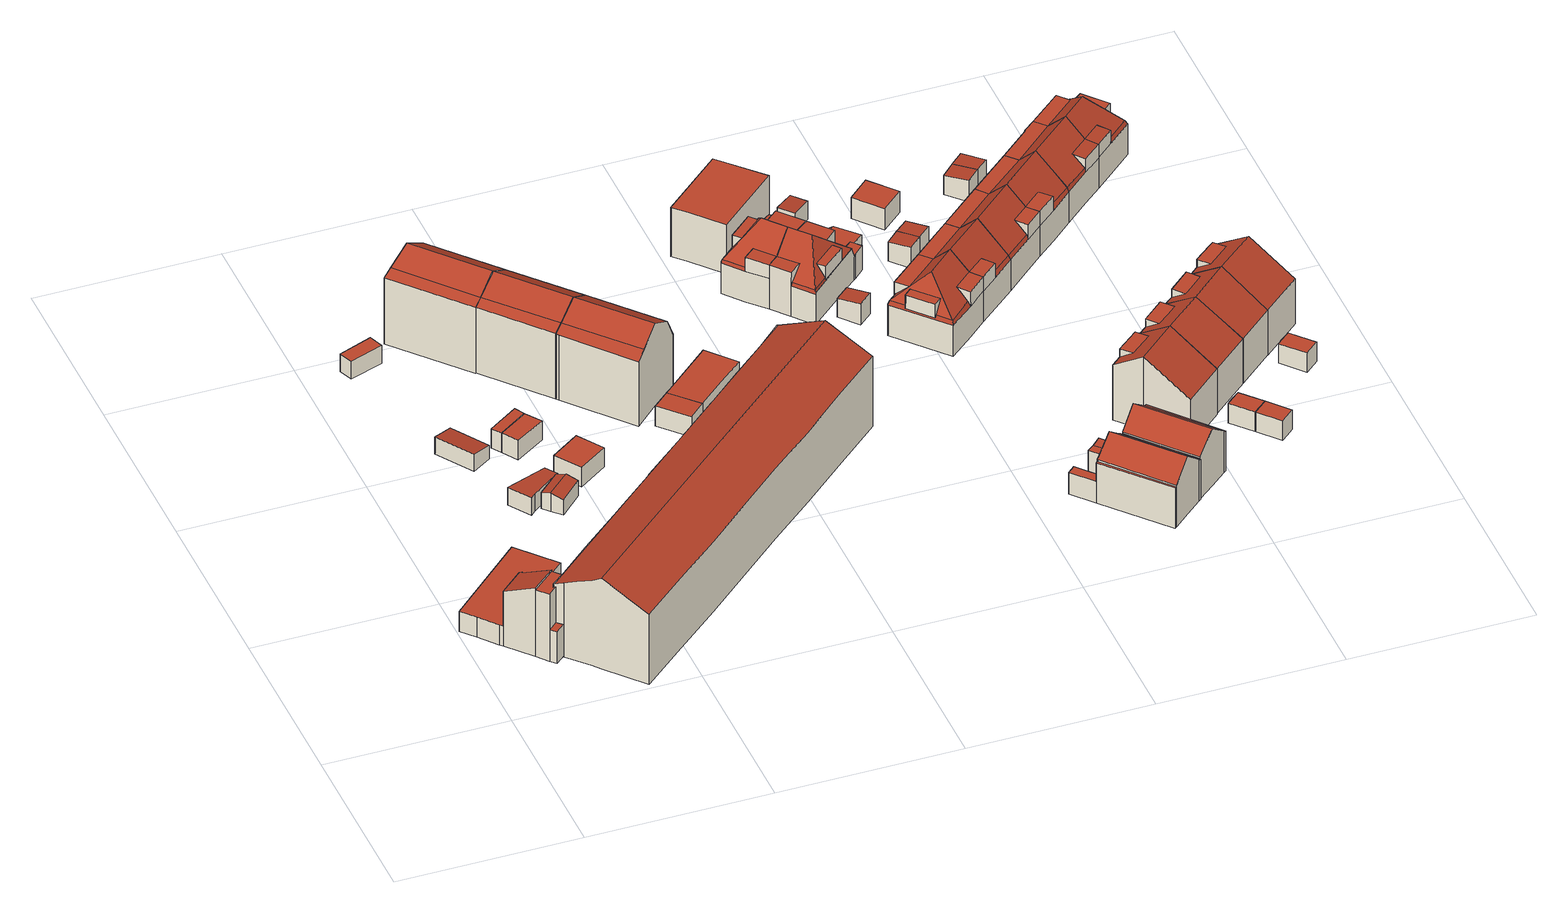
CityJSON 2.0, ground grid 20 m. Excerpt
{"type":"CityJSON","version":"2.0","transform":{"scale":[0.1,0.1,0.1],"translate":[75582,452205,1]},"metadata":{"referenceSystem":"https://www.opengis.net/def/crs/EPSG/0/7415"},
"CityObjects":{
"building1":{"type":"Building","attributes":{"Volume":291.5,"Dakoppervlakte":79.43,"Muuroppervlakte":209.22,"Vloeroppervlakte":78.12,"hoogte_Z_max_in_m_NAP":9.92,"GEB_DOEL":"onbekend","dateOfConstruction":"1982-01-01","measuredHeight":8.55},"geometry":[{"type":"Solid","lod":"2","boundaries":[[[[0,1,2,3,4,5,6,7,8,9,10,11,12,13,14,15,16]],[[17,18,19,20,21,22,23,24,25]],[[26,27,28,29,30,31]],[[32,33,34,35,36,37]],[[38,39,40,41]],[[23,22,21,11,10,9]],[[8,24,23,9]],[[8,7,25,24]],[[7,6,17,25]],[[17,6,5,18]],[[18,5,4,19]],[[28,27,37,13,12]],[[12,11,21,29,28]],[[33,32,3,2,41]],[[16,15,35,34,40]],[[15,14,36,35]],[[14,13,37,36]],[[41,2,1,38]],[[1,0,39,38]],[[0,16,40,39]],[[33,41,40,34]],[[26,32,37,27]],[[29,21,20,30]],[[30,20,19,31]],[[31,19,4,3,32,26]]]],"semantics":{"surfaces":[{"type":"GroundSurface"},{"type":"RoofSurface"},{"type":"WallSurface"}],"values":[[0,1,1,1,1,2,2,2,2,2,2,2,2,2,2,2,2,2,2,2,2,2,2,2,2]]}}]},
"building2":{"type":"Building","attributes":{"Volume":21.77,"Dakoppervlakte":11.72,"Muuroppervlakte":26.98,"Vloeroppervlakte":11.59,"hoogte_Z_max_in_m_NAP":3.26,"GEB_DOEL":"onbekend","dateOfConstruction":"1928-01-01","measuredHeight":2.06},"geometry":[{"type":"Solid","lod":"2","boundaries":[[[[42,43,44,45]],[[46,47,48,49]],[[42,45,49,48]],[[45,44,46,49]],[[43,47,46,44]],[[48,47,43,42]]]],"semantics":{"surfaces":[{"type":"GroundSurface"},{"type":"RoofSurface"},{"type":"WallSurface"}],"values":[[0,1,2,2,2,2]]}}]},
"building3":{"type":"Building","attributes":{"Volume":14.81,"Dakoppervlakte":6.6,"Muuroppervlakte":25.16,"Vloeroppervlakte":6.6,"hoogte_Z_max_in_m_NAP":3.44,"GEB_DOEL":"onbekend","dateOfConstruction":"1925-01-01","measuredHeight":2.24},"geometry":[{"type":"Solid","lod":"2","boundaries":[[[[50,51,52,53]],[[54,55,56,57]],[[50,53,56,55]],[[57,56,53,52]],[[57,52,51,54]],[[51,50,55,54]]]],"semantics":{"surfaces":[{"type":"GroundSurface"},{"type":"RoofSurface"},{"type":"WallSurface"}],"values":[[0,1,2,2,2,2]]}}]},
"building4":{"type":"Building","attributes":{"Volume":22.2,"Dakoppervlakte":10.56,"Muuroppervlakte":29.94,"Vloeroppervlakte":10.56,"hoogte_Z_max_in_m_NAP":3.27,"GEB_DOEL":"onbekend","dateOfConstruction":"1928-01-01","measuredHeight":2.16},"geometry":[{"type":"Solid","lod":"2","boundaries":[[[[58,59,60,61,62,63]],[[64,65,66,67,68,69]],[[65,64,60,59]],[[58,63,67,66]],[[68,67,63,62]],[[61,69,68,62]],[[58,66,65,59]],[[61,60,64,69]]]],"semantics":{"surfaces":[{"type":"GroundSurface"},{"type":"RoofSurface"},{"type":"WallSurface"}],"values":[[0,1,2,2,2,2,2,2]]}}]},
"building5":{"type":"Building","attributes":{"Volume":17.72,"Dakoppervlakte":8.61,"Muuroppervlakte":23.78,"Vloeroppervlakte":8.26,"hoogte_Z_max_in_m_NAP":3.58,"GEB_DOEL":"onbekend","dateOfConstruction":"1928-01-01","measuredHeight":2.32},"geometry":[{"type":"Solid","lod":"2","boundaries":[[[[70,71,72,73,74,75]],[[76,77,78,79]],[[80,81,78,77]],[[71,70,76,79]],[[73,81,80,74]],[[78,81,73,72]],[[75,74,80,77,76,70]],[[72,71,79,78]]]],"semantics":{"surfaces":[{"type":"GroundSurface"},{"type":"RoofSurface"},{"type":"WallSurface"}],"values":[[0,1,1,2,2,2,2,2]]}}]},
"building6":{"type":"Building","attributes":{"Volume":11.6,"Dakoppervlakte":4.8,"Muuroppervlakte":24.8,"Vloeroppervlakte":4.8,"hoogte_Z_max_in_m_NAP":3.6,"GEB_DOEL":"onbekend","dateOfConstruction":"1925-01-01","measuredHeight":2.42},"geometry":[{"type":"Solid","lod":"2","boundaries":[[[[82,83,84,85]],[[86,87,88,89]],[[83,87,86,84]],[[83,82,88,87]],[[85,89,88,82]],[[85,84,86,89]]]],"semantics":{"surfaces":[{"type":"GroundSurface"},{"type":"RoofSurface"},{"type":"WallSurface"}],"values":[[0,1,2,2,2,2]]}}]},
"building7":{"type":"Building","attributes":{"Volume":19.53,"Dakoppervlakte":8.07,"Muuroppervlakte":28.9,"Vloeroppervlakte":8.07,"hoogte_Z_max_in_m_NAP":3.6,"GEB_DOEL":"onbekend","dateOfConstruction":"1925-01-01","measuredHeight":2.42},"geometry":[{"type":"Solid","lod":"2","boundaries":[[[[90,91,84,83]],[[92,87,86,93]],[[84,91,93,86]],[[91,90,92,93]],[[83,87,92,90]],[[84,86,87,83]]]],"semantics":{"surfaces":[{"type":"GroundSurface"},{"type":"RoofSurface"},{"type":"WallSurface"}],"values":[[0,1,2,2,2,2]]}}]},
"building8":{"type":"Building","attributes":{"Volume":30.63,"Dakoppervlakte":12.97,"Muuroppervlakte":34.1,"Vloeroppervlakte":12.97,"hoogte_Z_max_in_m_NAP":3.6,"GEB_DOEL":"onbekend","dateOfConstruction":"1925-01-01","measuredHeight":2.36},"geometry":[{"type":"Solid","lod":"2","boundaries":[[[[94,95,96,97]],[[98,99,100,101]],[[95,99,98,96]],[[95,94,100,99]],[[97,101,100,94]],[[96,98,101,97]]]],"semantics":{"surfaces":[{"type":"GroundSurface"},{"type":"RoofSurface"},{"type":"WallSurface"}],"values":[[0,1,2,2,2,2]]}}]},
"building9":{"type":"Building","attributes":{"Volume":634.31,"Dakoppervlakte":94.02,"Muuroppervlakte":273.51,"Vloeroppervlakte":69.66,"hoogte_Z_max_in_m_NAP":11.54,"GEB_DOEL":"woonfunctie","dateOfConstruction":"1925-01-01","measuredHeight":10.35},"geometry":[{"type":"Solid","lod":"2","boundaries":[[[[102,103,104,105,106,107,108,109,110,111,112,113]],[[114,115,116,117]],[[118,119,120,116,115,121]],[[122,114,117,123]],[[122,123,124,125]],[[117,116,108,107,106,105,124,123]],[[105,104,125,124]],[[112,121,115,114,122,125,104,103,102,113]],[[110,109,120,119,118,121,112,111]],[[108,116,120,109]]]],"semantics":{"surfaces":[{"type":"GroundSurface"},{"type":"RoofSurface"},{"type":"WallSurface"}],"values":[[0,1,1,1,1,2,2,2,2,2]]}}]},
"building10":{"type":"Building","attributes":{"Volume":4949.36,"Dakoppervlakte":547.06,"Muuroppervlakte":1027.87,"Vloeroppervlakte":495.45,"hoogte_Z_max_in_m_NAP":12.46,"GEB_DOEL":"woonfunctie","dateOfConstruction":"1982-01-01","measuredHeight":11.19},"geometry":[{"type":"MultiSurface","lod":"2","boundaries":[[[126,127,128,129,130,131,132,133,134,135,136,137,138,139,140,141,142,143,144,145,146,147,148,149,150,151,152,153,154]],[[155,156,157,158,159,160,161,162,163,164,165,166,167,168,169,170,171,172,173,174]],[[175,176,177,178,179,180,164,163,181,182]],[[160,159,35,141,140,139]],[[126,165,164,180,128,127]],[[161,160,139,138,137,136,135,181,163,162]],[[35,159,158,157,156,155,174,173,172,171,170,169,168,166,165,126,154,153,152,151,150,149,148,147,146,145,144,143,142,141]],[[181,135,134,133,132,131,130,129,128,180,179,178,177,176,175,182]]],"semantics":{"surfaces":[{"type":"GroundSurface"},{"type":"RoofSurface"},{"type":"WallSurface"}],"values":[0,1,1,2,2,2,2,2]}}]},
"building11":{"type":"Building","attributes":{"Volume":581.01,"Dakoppervlakte":87.14,"Muuroppervlakte":258.69,"Vloeroppervlakte":64.35,"hoogte_Z_max_in_m_NAP":11.54,"GEB_DOEL":"woonfunctie","dateOfConstruction":"1925-01-01","measuredHeight":10.27},"geometry":[{"type":"Solid","lod":"2","boundaries":[[[[183,184,185,186,187,188,189,190,191,192,193,194,195,196,197]],[[198,199,115,114]],[[199,200,201,202,203,204,121,115]],[[125,205,206,207,122]],[[207,198,114,122]],[[184,183,200,199,198,185]],[[201,200,183,197,196,195,194,193,121,204,203,202]],[[191,190,189,125,122,114,115,121,193,192]],[[205,125,189,188,187,206]],[[207,206,187,186,185,198]]]],"semantics":{"surfaces":[{"type":"GroundSurface"},{"type":"RoofSurface"},{"type":"WallSurface"}],"values":[[0,1,1,1,1,2,2,2,2,2]]}}]},
"building12":{"type":"Building","attributes":{"Volume":602.38,"Dakoppervlakte":90.28,"Muuroppervlakte":262.95,"Vloeroppervlakte":66.94,"hoogte_Z_max_in_m_NAP":11.54,"GEB_DOEL":"woonfunctie","dateOfConstruction":"1925-01-01","measuredHeight":10.24},"geometry":[{"type":"Solid","lod":"2","boundaries":[[[[208,209,210,211,187,186,185,184,183,212,213,214,215,216,217]],[[218,199,198,219]],[[207,206,220,221,222]],[[198,207,222,219]],[[218,223,224,225,226,227,200,199]],[[207,198,185,186,187,206]],[[187,211,220,206]],[[211,210,221,220]],[[209,208,217,216,223,218,219,222,221,210]],[[224,223,216,215,214,213,212,183,200,227,226,225]],[[198,199,200,183,184,185]]]],"semantics":{"surfaces":[{"type":"GroundSurface"},{"type":"RoofSurface"},{"type":"WallSurface"}],"values":[[0,1,1,1,1,2,2,2,2,2,2]]}}]},
"building13":{"type":"Building","attributes":{"Volume":24.34,"Dakoppervlakte":9.52,"Muuroppervlakte":32.55,"Vloeroppervlakte":9.52,"hoogte_Z_max_in_m_NAP":3.93,"GEB_DOEL":"onbekend","dateOfConstruction":"1982-01-01","measuredHeight":2.56},"geometry":[{"type":"Solid","lod":"2","boundaries":[[[[228,229,230,231]],[[232,233,234,235]],[[231,233,232,228]],[[231,230,234,233]],[[229,235,234,230]],[[235,229,228,232]]]],"semantics":{"surfaces":[{"type":"GroundSurface"},{"type":"RoofSurface"},{"type":"WallSurface"}],"values":[[0,1,2,2,2,2]]}}]},
"building14":{"type":"Building","attributes":{"Volume":82.28,"Dakoppervlakte":30.34,"Muuroppervlakte":63.01,"Vloeroppervlakte":30.34,"hoogte_Z_max_in_m_NAP":3.93,"GEB_DOEL":"onbekend","dateOfConstruction":"1982-01-01","measuredHeight":2.71},"geometry":[{"type":"Solid","lod":"2","boundaries":[[[[236,237,238,239,240,241]],[[242,243,244,232,235,245]],[[236,241,235,232]],[[242,245,235,241,240,239]],[[238,243,242,239]],[[236,232,244,243,238,237]]]],"semantics":{"surfaces":[{"type":"GroundSurface"},{"type":"RoofSurface"},{"type":"WallSurface"}],"values":[[0,1,2,2,2,2]]}}]},
"building15":{"type":"Building","attributes":{"Volume":257.44,"Dakoppervlakte":62.83,"Muuroppervlakte":150.39,"Vloeroppervlakte":46.09,"hoogte_Z_max_in_m_NAP":8.79,"GEB_DOEL":"woonfunctie","dateOfConstruction":"1925-01-01","measuredHeight":7.63},"geometry":[{"type":"Solid","lod":"2","boundaries":[[[[246,247,248,249,250,251,252,253,254,255,256,257,258,259,260,261]],[[262,263,264,265,266]],[[267,268,269,270]],[[271,272,273,274]],[[275,276,277,278,273,272]],[[278,277,279,280,267,270]],[[276,281,282,283,284,279,277]],[[285,286,276,275,287,288,289,262,290]],[[281,276,286,291,292,293,279,284,294,295,296]],[[297,280,279,293,298]],[[299,300,283,282,301]],[[298,247,246,261,302,297]],[[260,259,258,257,256,289,288,303,273,278,270]],[[289,256,255,262]],[[255,290,262]],[[250,286,285,251]],[[249,291,286,250]],[[249,248,292,291]],[[293,292,248,247]],[[253,264,263,254]],[[253,252,265,264]],[[265,252,251,285,266]],[[266,285,290,262]],[[268,297,302,269]],[[297,268,267,280]],[[261,260,270,269,302]],[[274,273,303,288]],[[287,271,274,288]],[[272,271,287,275]],[[293,247,298]],[[263,262,290,255,254]],[[300,294,284,283]],[[296,301,282,281]],[[296,295,299,301]],[[299,295,294,300]]]],"semantics":{"surfaces":[{"type":"GroundSurface"},{"type":"RoofSurface"},{"type":"WallSurface"}],"values":[[0,1,1,1,1,1,1,1,1,1,1,2,2,2,2,2,2,2,2,2,2,2,2,2,2,2,2,2,2,2,2,2,2,2,2]]}}]},
"building16":{"type":"Building","attributes":{"Volume":331.23,"Dakoppervlakte":54.43,"Muuroppervlakte":182.56,"Vloeroppervlakte":54.43,"hoogte_Z_max_in_m_NAP":7.33,"GEB_DOEL":"woonfunctie","dateOfConstruction":"1925-01-01","measuredHeight":6.09},"geometry":[{"type":"Solid","lod":"2","boundaries":[[[[304,305,306,307,308]],[[309,310,311,312,313]],[[307,306,309,313]],[[305,310,309,306]],[[304,311,310,305]],[[304,308,307,313,312,311]]]],"semantics":{"surfaces":[{"type":"GroundSurface"},{"type":"RoofSurface"},{"type":"WallSurface"}],"values":[[0,1,2,2,2,2]]}}]},
"building17":{"type":"Building","attributes":{"Volume":13.61,"Dakoppervlakte":5.43,"Muuroppervlakte":23.65,"Vloeroppervlakte":5.4,"hoogte_Z_max_in_m_NAP":4.01,"GEB_DOEL":"onbekend","dateOfConstruction":"1925-01-01","measuredHeight":2.66},"geometry":[{"type":"Solid","lod":"2","boundaries":[[[[314,315,316,317]],[[318,319,320,321]],[[317,319,318,314]],[[319,317,316,320]],[[315,321,320,316]],[[315,314,318,321]]]],"semantics":{"surfaces":[{"type":"GroundSurface"},{"type":"RoofSurface"},{"type":"WallSurface"}],"values":[[0,1,2,2,2,2]]}}]},
"building18":{"type":"Building","attributes":{"Volume":284.49,"Dakoppervlakte":75.69,"Muuroppervlakte":154.58,"Vloeroppervlakte":58.71,"hoogte_Z_max_in_m_NAP":8.79,"GEB_DOEL":"woonfunctie","dateOfConstruction":"1925-01-01","measuredHeight":7.6},"geometry":[{"type":"Solid","lod":"2","boundaries":[[[[322,323,324,325,326,327,328,329,330,331,332,261,260,259,258,257,256,333]],[[334,335,270,269]],[[336,274,273,337]],[[338,339,340,341]],[[342,343,338,341,344,345,346,347]],[[348,349,350,351,352]],[[353,278,270,335,354,355]],[[356,357,355,354,358]],[[278,353,359,360,337,273]],[[360,359,361,362,363,289,288,364]],[[365,366,359,353,355,367,368]],[[355,357,361,359,366,369,367]],[[368,370,371,365]],[[260,261,302,269,270]],[[364,336,337,360]],[[288,274,336,364]],[[257,258,273,274,288]],[[357,330,329,328,362,361]],[[356,358,332,331]],[[331,330,357,356]],[[338,323,322,339]],[[339,322,333,340]],[[333,256,345,344,340]],[[324,343,342,325]],[[324,323,338,343]],[[328,327,349,348,362]],[[349,327,326,350]],[[325,342,347,351,350,326]],[[347,346,363,352,351]],[[340,344,341]],[[273,258,259,260,270,278]],[[256,257,288,289,345]],[[334,269,302,261,332,358]],[[358,354,335,334]],[[369,366,371,370]],[[371,366,365]],[[370,368,367,369]],[[363,362,348,352]],[[345,289,363,346]]]],"semantics":{"surfaces":[{"type":"GroundSurface"},{"type":"RoofSurface"},{"type":"WallSurface"}],"values":[[0,1,1,1,1,1,1,1,1,1,1,1,1,2,2,2,2,2,2,2,2,2,2,2,2,2,2,2,2,2,2,2,2,2,2,2,2,2,2]]}}]},
"building19":{"type":"Building","attributes":{"Volume":285.98,"Dakoppervlakte":63.14,"Muuroppervlakte":183.82,"Vloeroppervlakte":51.44,"hoogte_Z_max_in_m_NAP":8.37,"GEB_DOEL":"woonfunctie","dateOfConstruction":"1981-01-01","measuredHeight":7.02},"geometry":[{"type":"Solid","lod":"2","boundaries":[[[[372,373,374,375,376,377,378,379,380,381,382,383,384,385]],[[386,387,388,389,390]],[[389,391,392,393,390]],[[394,395,396,397,398]],[[399,400,401,402]],[[403,404,405,406,407]],[[408,409,410,411]],[[385,384,386,390]],[[386,384,403]],[[391,389,388,409,379,378,377,401]],[[390,393,397,372,385]],[[394,375,374,395]],[[374,373,396,395]],[[372,397,396,373]],[[376,375,394,399,402]],[[399,394,398,400]],[[391,401,400,392]],[[398,397,393,392,400]],[[383,382,405,404]],[[405,382,381,406]],[[403,384,383,404]],[[408,411,406,381,380]],[[379,409,408,380]],[[410,407,406,411]],[[387,386,403,407,410]],[[387,410,409,388]],[[377,376,402,401]]]],"semantics":{"surfaces":[{"type":"GroundSurface"},{"type":"RoofSurface"},{"type":"WallSurface"}],"values":[[0,1,1,1,1,1,1,2,2,2,2,2,2,2,2,2,2,2,2,2,2,2,2,2,2,2,2]]}}]},
"building20":{"type":"Building","attributes":{"Volume":13.42,"Dakoppervlakte":5.36,"Muuroppervlakte":23.47,"Vloeroppervlakte":5.33,"hoogte_Z_max_in_m_NAP":3.95,"GEB_DOEL":"onbekend","dateOfConstruction":"1925-01-01","measuredHeight":2.67},"geometry":[{"type":"Solid","lod":"2","boundaries":[[[[412,413,414,415]],[[416,417,418,419]],[[416,415,414,417]],[[413,418,417,414]],[[418,413,412,419]],[[412,415,416,419]]]],"semantics":{"surfaces":[{"type":"GroundSurface"},{"type":"RoofSurface"},{"type":"WallSurface"}],"values":[[0,1,2,2,2,2]]}}]},
"building21":{"type":"Building","attributes":{"Volume":272.27,"Dakoppervlakte":62.03,"Muuroppervlakte":146.14,"Vloeroppervlakte":46.05,"hoogte_Z_max_in_m_NAP":8.85,"GEB_DOEL":"woonfunctie","dateOfConstruction":"1925-01-01","measuredHeight":7.66},"geometry":[{"type":"Solid","lod":"2","boundaries":[[[[420,421,422,423,424,425,426,427,428,429,430]],[[431,432,433,434,435,436,437,438]],[[439,440,441,442]],[[443,444,445,446]],[[447,448,445,444,449,437]],[[448,447,432,450,442,441]],[[431,451,450,432]],[[447,437,436,452,453,433,432]],[[449,454,455,437]],[[456,453,452,457]],[[454,458,425,424,423,438,455]],[[422,431,438,423]],[[455,438,437]],[[420,459,451,431,422,421]],[[439,442,450,451]],[[430,429,441,440,459,420]],[[426,425,458,446,445,427]],[[443,446,458,454]],[[449,444,443,454]],[[445,448,441,429,428,427]],[[440,439,451,459]],[[457,452,436,435]],[[434,433,453,456]],[[434,456,457,435]]]],"semantics":{"surfaces":[{"type":"GroundSurface"},{"type":"RoofSurface"},{"type":"WallSurface"}],"values":[[0,1,1,1,1,1,1,1,1,1,2,2,2,2,2,2,2,2,2,2,2,2,2,2]]}}]},
"building22":{"type":"Building","attributes":{"Volume":291.12,"Dakoppervlakte":62.24,"Muuroppervlakte":171.69,"Vloeroppervlakte":50.48,"hoogte_Z_max_in_m_NAP":8.37,"GEB_DOEL":"woonfunctie","dateOfConstruction":"1981-01-01","measuredHeight":7.08},"geometry":[{"type":"Solid","lod":"2","boundaries":[[[[460,376,375,374,461,462,463,464,465,466,467,468]],[[469,470,471,472]],[[471,473,474,472]],[[475,476,477,478]],[[479,480,395,394,481]],[[402,482,483,399]],[[470,482,460,468,467,477,473,471]],[[464,463,472,474,476]],[[464,476,475,465]],[[467,466,478,477]],[[473,477,476,474]],[[461,480,479,462]],[[461,374,395,480]],[[395,374,375,394]],[[399,394,375,376,402]],[[482,402,376,460]],[[481,394,399,483]],[[472,463,462,479,481,483,469]],[[469,483,482,470]],[[466,465,475,478]]]],"semantics":{"surfaces":[{"type":"GroundSurface"},{"type":"RoofSurface"},{"type":"WallSurface"}],"values":[[0,1,1,1,1,1,2,2,2,2,2,2,2,2,2,2,2,2,2,2]]}}]},
"building23":{"type":"Building","attributes":{"Volume":12.23,"Dakoppervlakte":4.82,"Muuroppervlakte":22.56,"Vloeroppervlakte":4.81,"hoogte_Z_max_in_m_NAP":3.94,"GEB_DOEL":"onbekend","dateOfConstruction":"1925-01-01","measuredHeight":2.65},"geometry":[{"type":"Solid","lod":"2","boundaries":[[[[484,485,486,487]],[[488,489,490,491]],[[487,486,489,488]],[[486,485,490,489]],[[484,491,490,485]],[[484,487,488,491]]]],"semantics":{"surfaces":[{"type":"GroundSurface"},{"type":"RoofSurface"},{"type":"WallSurface"}],"values":[[0,1,2,2,2,2]]}}]},
"building24":{"type":"Building","attributes":{"Volume":249.86,"Dakoppervlakte":52.69,"Muuroppervlakte":148.2,"Vloeroppervlakte":40.75,"hoogte_Z_max_in_m_NAP":8.85,"GEB_DOEL":"woonfunctie","dateOfConstruction":"1925-01-01","measuredHeight":7.67},"geometry":[{"type":"Solid","lod":"2","boundaries":[[[[429,428,427,426,425,492,493,494,495,496,497,420,430]],[[498,441,440,499]],[[500,446,445,501]],[[502,501,445,448]],[[448,441,498,503,504,502]],[[505,504,503,506]],[[501,502,504,505,496,495,494,493]],[[506,499,440,459]],[[505,506,459,420,497,496]],[[503,498,499,506]],[[445,446,458,425,426,427]],[[500,501,493,492,507]],[[441,448,445,427,428,429]],[[425,458,446,500,507,492]],[[459,440,441,429,430,420]]]],"semantics":{"surfaces":[{"type":"GroundSurface"},{"type":"RoofSurface"},{"type":"WallSurface"}],"values":[[0,1,1,1,1,1,2,2,2,2,2,2,2,2,2]]}}]},
"building25":{"type":"Building","attributes":{"Volume":12.15,"Dakoppervlakte":4.82,"Muuroppervlakte":22.42,"Vloeroppervlakte":4.81,"hoogte_Z_max_in_m_NAP":3.94,"GEB_DOEL":"onbekend","dateOfConstruction":"1925-01-01","measuredHeight":2.64},"geometry":[{"type":"Solid","lod":"2","boundaries":[[[[486,508,509,487]],[[489,488,510,511]],[[489,486,487,488]],[[487,509,510,488]],[[510,509,508,511]],[[486,489,511,508]]]],"semantics":{"surfaces":[{"type":"GroundSurface"},{"type":"RoofSurface"},{"type":"WallSurface"}],"values":[[0,1,2,2,2,2]]}}]},
"building26":{"type":"Building","attributes":{"Volume":30.44,"Dakoppervlakte":11.91,"Muuroppervlakte":35.46,"Vloeroppervlakte":11.91,"hoogte_Z_max_in_m_NAP":3.77,"GEB_DOEL":"onbekend","dateOfConstruction":"1925-01-01","measuredHeight":2.55},"geometry":[{"type":"Solid","lod":"2","boundaries":[[[[512,513,514,515]],[[516,517,518,519]],[[516,512,515,517]],[[514,518,517,515]],[[518,514,513,519]],[[513,512,516,519]]]],"semantics":{"surfaces":[{"type":"GroundSurface"},{"type":"RoofSurface"},{"type":"WallSurface"}],"values":[[0,1,2,2,2,2]]}}]},
"building27":{"type":"Building","attributes":{"Volume":368.93,"Dakoppervlakte":57.39,"Muuroppervlakte":204.05,"Vloeroppervlakte":48.83,"hoogte_Z_max_in_m_NAP":10.22,"GEB_DOEL":"woonfunctie","dateOfConstruction":"1981-01-01","measuredHeight":8.98},"geometry":[{"type":"Solid","lod":"2","boundaries":[[[[520,521,522,523,524,525,526,527,528]],[[529,530,531,532]],[[533,534,535,536,537,538,531,530]],[[539,536,535,540]],[[539,540,524,523]],[[525,524,540,535]],[[527,526,525,535,534]],[[538,537,521,520,528,527,534,533]],[[532,538,533,529]],[[529,533,530]],[[532,531,538]],[[536,539,523,522,521,537]]]],"semantics":{"surfaces":[{"type":"GroundSurface"},{"type":"RoofSurface"},{"type":"WallSurface"}],"values":[[0,1,1,1,2,2,2,2,2,2,2,2]]}}]},
"building28":{"type":"Building","attributes":{"Volume":277.21,"Dakoppervlakte":58.44,"Muuroppervlakte":154.68,"Vloeroppervlakte":45.07,"hoogte_Z_max_in_m_NAP":8.85,"GEB_DOEL":"woonfunctie","dateOfConstruction":"1925-01-01","measuredHeight":7.69},"geometry":[{"type":"Solid","lod":"2","boundaries":[[[[541,542,543,544,545,546,496,495,494,493,492,547]],[[548,549,550,551]],[[500,501,552,553]],[[554,552,501,502]],[[554,502,504,555,549,548]],[[555,504,505,556]],[[495,496,505,504]],[[552,554,548,543,542,541]],[[557,551,550,556]],[[545,557,556,505,496,546]],[[556,550,549,555]],[[548,551,557,545,544,543]],[[541,547,558,553,552]],[[553,558,547,492,507,500]],[[492,493,501,500,507]],[[504,502,501,493,494,495]]]],"semantics":{"surfaces":[{"type":"GroundSurface"},{"type":"RoofSurface"},{"type":"WallSurface"}],"values":[[0,1,1,1,1,1,2,2,2,2,2,2,2,2,2,2]]}}]},
"building29":{"type":"Building","attributes":{"Volume":350.61,"Dakoppervlakte":54.68,"Muuroppervlakte":200.15,"Vloeroppervlakte":46.59,"hoogte_Z_max_in_m_NAP":10.22,"GEB_DOEL":"woonfunctie","dateOfConstruction":"1981-01-01","measuredHeight":8.96},"geometry":[{"type":"Solid","lod":"2","boundaries":[[[[559,560,561,562,563,564,565,566,567]],[[568,569,570,571]],[[572,573,570,569,574,537,536,575,576]],[[577,575,536,539]],[[578,573,572,576,560,559,567,566,565,537,574]],[[576,575,577,562,561,560]],[[577,539,563,562]],[[563,539,536,537,565,564]],[[574,569,568]],[[570,573,571]],[[574,568,571,573,578]]]],"semantics":{"surfaces":[{"type":"GroundSurface"},{"type":"RoofSurface"},{"type":"WallSurface"}],"values":[[0,1,1,1,2,2,2,2,2,2,2]]}}]},
"building30":{"type":"Building","attributes":{"Volume":14.69,"Dakoppervlakte":5.92,"Muuroppervlakte":24.73,"Vloeroppervlakte":5.92,"hoogte_Z_max_in_m_NAP":3.73,"GEB_DOEL":"onbekend","dateOfConstruction":"1981-01-01","measuredHeight":2.48},"geometry":[{"type":"Solid","lod":"2","boundaries":[[[[579,580,581,582,583]],[[584,585,586,587,588]],[[582,586,585,583]],[[579,584,588,580]],[[579,583,585,584]],[[586,582,581,580,588,587]]]],"semantics":{"surfaces":[{"type":"GroundSurface"},{"type":"RoofSurface"},{"type":"WallSurface"}],"values":[[0,1,2,2,2,2]]}}]},
"building31":{"type":"Building","attributes":{"Volume":13.69,"Dakoppervlakte":5.38,"Muuroppervlakte":24.04,"Vloeroppervlakte":5.37,"hoogte_Z_max_in_m_NAP":3.96,"GEB_DOEL":"onbekend","dateOfConstruction":"1925-01-01","measuredHeight":2.67},"geometry":[{"type":"Solid","lod":"2","boundaries":[[[[589,590,591,592]],[[593,594,595,596]],[[592,594,593,589]],[[594,592,591,595]],[[590,596,595,591]],[[596,590,589,593]]]],"semantics":{"surfaces":[{"type":"GroundSurface"},{"type":"RoofSurface"},{"type":"WallSurface"}],"values":[[0,1,2,2,2,2]]}}]},
"building32":{"type":"Building","attributes":{"Volume":14.45,"Dakoppervlakte":5.92,"Muuroppervlakte":24.34,"Vloeroppervlakte":5.92,"hoogte_Z_max_in_m_NAP":3.73,"GEB_DOEL":"onbekend","dateOfConstruction":"1981-01-01","measuredHeight":2.44},"geometry":[{"type":"Solid","lod":"2","boundaries":[[[[583,597,598,599,579]],[[600,585,584,601,602]],[[579,599,601,584]],[[600,597,583,585]],[[579,584,585,583]],[[601,599,598,597,600,602]]]],"semantics":{"surfaces":[{"type":"GroundSurface"},{"type":"RoofSurface"},{"type":"WallSurface"}],"values":[[0,1,2,2,2,2]]}}]},
"building33":{"type":"Building","attributes":{"Volume":273.69,"Dakoppervlakte":57.51,"Muuroppervlakte":154.09,"Vloeroppervlakte":44.53,"hoogte_Z_max_in_m_NAP":8.85,"GEB_DOEL":"woonfunctie","dateOfConstruction":"1925-01-01","measuredHeight":7.68},"geometry":[{"type":"Solid","lod":"2","boundaries":[[[[603,545,544,543,542,541,547,604,605,606,607,608]],[[551,609,610,548]],[[611,553,552,612]],[[613,612,552,554]],[[614,615,613,554,548,610]],[[616,615,614,617]],[[543,548,554,542]],[[612,613,615,616,608,607,606,605]],[[617,609,551,557]],[[608,616,617,557,545,603]],[[614,610,609,617]],[[547,541,552,553,558]],[[611,612,605,604,618]],[[554,552,541,542]],[[611,618,604,547,558,553]],[[557,551,548,543,544,545]]]],"semantics":{"surfaces":[{"type":"GroundSurface"},{"type":"RoofSurface"},{"type":"WallSurface"}],"values":[[0,1,1,1,1,1,2,2,2,2,2,2,2,2,2,2]]}}]},
"building34":{"type":"Building","attributes":{"Volume":13.9,"Dakoppervlakte":5.39,"Muuroppervlakte":24.4,"Vloeroppervlakte":5.37,"hoogte_Z_max_in_m_NAP":3.95,"GEB_DOEL":"onbekend","dateOfConstruction":"1925-01-01","measuredHeight":2.71},"geometry":[{"type":"Solid","lod":"2","boundaries":[[[[619,620,621,622]],[[596,623,624,593]],[[619,622,623,596]],[[622,621,624,623]],[[620,593,624,621]],[[593,620,619,596]]]],"semantics":{"surfaces":[{"type":"GroundSurface"},{"type":"RoofSurface"},{"type":"WallSurface"}],"values":[[0,1,2,2,2,2]]}}]},
"building35":{"type":"Building","attributes":{"Volume":349.67,"Dakoppervlakte":54.38,"Muuroppervlakte":200.29,"Vloeroppervlakte":46.35,"hoogte_Z_max_in_m_NAP":10.22,"GEB_DOEL":"woonfunctie","dateOfConstruction":"1981-01-01","measuredHeight":8.96},"geometry":[{"type":"Solid","lod":"2","boundaries":[[[[625,626,627,562,561,560,628,629,630]],[[631,632,633,634,635]],[[576,575,636,637,638,633,632,639]],[[640,636,575,577]],[[637,625,630,629,628,560,576,639,638]],[[576,560,561,562,577,575]],[[640,577,562,627]],[[626,636,640,627]],[[631,639,632]],[[634,633,638]],[[626,625,637,636]],[[639,631,635,634,638]]]],"semantics":{"surfaces":[{"type":"GroundSurface"},{"type":"RoofSurface"},{"type":"WallSurface"}],"values":[[0,1,1,1,2,2,2,2,2,2,2,2]]}}]},
"building36":{"type":"Building","attributes":{"Volume":278.25,"Dakoppervlakte":59.89,"Muuroppervlakte":155.35,"Vloeroppervlakte":60.86,"hoogte_Z_max_in_m_NAP":8.85,"GEB_DOEL":"woonfunctie","dateOfConstruction":"1925-01-01","measuredHeight":7.67},"geometry":[{"type":"MultiSurface","lod":"2","boundaries":[[[641,608,607,606,605,604,642,643,644,645,646,647,648,649,650,651]],[[652,653,654,655]],[[656,657,611,612,658,659]],[[660,658,612,613]],[[661,652,655,660,613,615]],[[662,663,664,665]],[[616,666,661,615]],[[664,663,645,644]],[[660,655,649,648]],[[667,654,653,666]],[[651,667,666,616,608,641]],[[650,649,655,654,667,651]],[[604,605,612,611,618]],[[665,668,657,656]],[[645,663,662,669,658,660,648,647]],[[664,644,643,642,668,665]],[[616,615,613,612,605,606,607,608]],[[662,659,658,669]],[[665,656,659,662]],[[657,668,642,604,618,611]],[[653,652,661,666]]],"semantics":{"surfaces":[{"type":"GroundSurface"},{"type":"RoofSurface"},{"type":"WallSurface"}],"values":[0,1,1,1,1,1,1,2,2,2,2,2,2,2,2,2,2,2,2,2,2]}}]},
"building37":{"type":"Building","attributes":{"Volume":366.84,"Dakoppervlakte":57.13,"Muuroppervlakte":203.6,"Vloeroppervlakte":48.64,"hoogte_Z_max_in_m_NAP":10.22,"GEB_DOEL":"woonfunctie","dateOfConstruction":"1981-01-01","measuredHeight":8.98},"geometry":[{"type":"Solid","lod":"2","boundaries":[[[[670,671,672,673,674,675,676,677,678,679,680]],[[681,682,683,684,685]],[[686,684,683,687,637,636,688,689,690,691]],[[692,688,636,640]],[[687,682,681,685,686]],[[692,640,678,677]],[[640,636,637,680,679,678]],[[676,675,689,688,692,677]],[[687,683,682]],[[684,686,685]],[[637,687,686,691,690,689,675,674,673,672,671,670,680]]]],"semantics":{"surfaces":[{"type":"GroundSurface"},{"type":"RoofSurface"},{"type":"WallSurface"}],"values":[[0,1,1,1,2,2,2,2,2,2,2]]}}]},
"building38":{"type":"Building","attributes":{"Volume":15.45,"Dakoppervlakte":6.27,"Muuroppervlakte":25.38,"Vloeroppervlakte":6.27,"hoogte_Z_max_in_m_NAP":3.73,"GEB_DOEL":"onbekend","dateOfConstruction":"1981-01-01","measuredHeight":2.46},"geometry":[{"type":"Solid","lod":"2","boundaries":[[[[693,694,695,696,697]],[[698,699,700,701,702]],[[697,700,699,693]],[[694,698,702,695]],[[694,693,699,698]],[[700,697,696,695,702,701]]]],"semantics":{"surfaces":[{"type":"GroundSurface"},{"type":"RoofSurface"},{"type":"WallSurface"}],"values":[[0,1,2,2,2,2]]}}]},
"building39":{"type":"Building","attributes":{"Volume":261.33,"Dakoppervlakte":60.05,"Muuroppervlakte":143.14,"Vloeroppervlakte":44.26,"hoogte_Z_max_in_m_NAP":8.85,"GEB_DOEL":"woonfunctie","dateOfConstruction":"1925-01-01","measuredHeight":7.67},"geometry":[{"type":"Solid","lod":"2","boundaries":[[[[703,704,705,706,707,651,649,648,647,646]],[[708,709,655,654]],[[710,711,659,658]],[[712,713,710,658,660,714]],[[714,660,655,709,715,716]],[[715,717,718,716]],[[719,720,716,718,721,722,723,712,724,725]],[[714,716,720,726,727,724,712]],[[713,712,723,728]],[[729,727,726,730]],[[655,660,658,647,648,649]],[[718,717,667,651,707,706]],[[715,709,708,717]],[[649,651,667,654,655]],[[728,731,659,711]],[[658,659,731,646,647]],[[731,728,723,722,704,703,646]],[[711,710,713,728]],[[722,721,718,706,705,704]],[[708,654,667,717]],[[730,726,720,719]],[[730,719,725,729]],[[725,724,727,729]]]],"semantics":{"surfaces":[{"type":"GroundSurface"},{"type":"RoofSurface"},{"type":"WallSurface"}],"values":[[0,1,1,1,1,1,1,1,1,1,2,2,2,2,2,2,2,2,2,2,2,2,2]]}}]}
},
"vertices":[
[83,75,4],[73,66,4],[67,72,4],[57,84,4],[33,111,4],[30,114,4],[14,134,4],[1,148,4],[86,226,4],[122,185,4],[86,153,4],[61,132,4],[60,131,4],[82,106,4],[91,96,4],[75,83,4],[77,81,4],[14,134,29],[30,114,29],[33,111,29],[59,134,29],[61,132,29],[86,153,29],[122,185,29],[86,226,29],[1,148,29],[57,84,89],[82,106,89],[60,131,73],[61,132,73],[59,134,72],[33,111,72],[57,84,87],[67,72,87],[77,81,87],[75,83,87],[91,96,87],[82,106,87],[73,66,43],[83,75,43],[77,81,43],[67,72,43],
[102,438,2],[128,398,2],[107,385,2],[81,425,2],[107,385,23],[128,398,19],[102,438,19],[81,425,23],
[41,581,2],[78,595,2],[84,579,2],[47,566,2],[78,595,24],[41,581,24],[47,566,24],[84,579,24],
[119,324,1],[165,343,1],[174,330,1],[171,328,1],[140,305,1],[135,300,1],[174,330,21],[165,343,21],[119,324,23],[135,300,23],[140,305,22],[171,328,21],
[188,311,3],[164,287,3],[154,297,3],[147,305,3],[171,328,3],[179,320,3],[188,311,22],[179,320,26],[154,297,26],[164,287,22],[171,328,22],[147,305,23],
[169,436,2],[175,425,2],[143,404,2],[136,414,2],[143,404,26],[175,425,26],[169,436,26],[136,414,26],
[187,408,2],[154,387,2],[187,408,26],[154,387,26],
[197,324,2],[178,352,2],[210,374,2],[229,346,2],[210,374,26],[178,352,26],[197,324,26],[229,346,26],
[191,554,2],[172,537,2],[164,531,2],[97,607,2],[106,613,2],[128,626,2],[150,639,2],[161,645,2],[165,640,2],[214,584,2],[220,578,2],[210,570,2],[191,554,105],[210,570,90],[150,639,90],[128,626,105],[214,584,65],[165,640,64],[161,645,64],[220,578,65],[172,537,90],[106,613,90],[97,607,84],[164,531,84],
[428,392,3],[463,352,3],[498,312,3],[444,265,3],[395,221,3],[345,178,3],[295,134,3],[246,90,3],[196,47,3],[146,4,3],[111,44,3],[104,52,3],[93,64,3],[83,75,3],[77,81,3],[75,83,3],[91,96,3],[126,127,3],[176,170,3],[179,173,3],[223,211,3],[226,214,3],[276,257,3],[278,259,3],[323,299,3],[326,301,3],[364,335,3],[375,344,3],[400,366,3],[179,173,90],[176,170,90],[126,127,90],[91,96,90],[75,83,90],[83,75,95],[93,64,102],[104,52,109],[111,44,115],[463,352,115],[428,392,90],[400,366,90],[375,344,90],[364,335,90],[326,301,90],[323,299,90],[278,259,90],[276,257,90],[226,214,90],[223,211,90],[246,90,90],[295,134,90],[345,178,90],[395,221,89],[444,265,90],[498,312,90],[146,4,90],[196,47,90],
[278,512,3],[269,504,3],[250,487,3],[231,471,3],[223,464,3],[167,528,3],[164,531,3],[172,537,3],[191,554,3],[210,570,3],[220,578,3],[224,572,3],[242,553,3],[248,545,3],[271,519,3],[250,487,105],[269,504,90],[278,512,66],[271,519,66],[248,545,65],[242,553,65],[224,572,65],[167,528,84],[223,464,84],[231,471,90],
[310,419,3],[292,402,3],[283,394,3],[225,461,3],[285,504,3],[301,486,3],[306,479,3],[330,452,3],[338,443,3],[329,436,3],[329,436,90],[310,419,105],[225,461,84],[283,394,83],[292,402,90],[338,443,66],[330,452,66],[306,479,66],[301,486,66],[285,504,66],
[316,403,4],[343,374,4],[325,358,4],[298,387,4],[316,403,29],[298,387,29],[325,358,29],[343,374,29],
[316,403,2],[348,431,2],[374,454,2],[400,424,2],[372,400,2],[343,374,2],[400,424,29],[374,454,29],[348,431,29],[372,400,29],
[452,544,2],[435,565,2],[457,584,2],[458,585,2],[493,616,2],[496,619,2],[506,628,2],[510,630,2],[519,620,2],[505,608,2],[531,578,2],[528,575,2],[514,564,2],[499,550,2],[482,535,2],[470,525,2],[505,608,32],[519,620,32],[510,630,32],[506,628,32],[496,619,32],[465,555,57],[452,544,57],[470,525,57],[482,535,57],[506,601,59],[492,589,59],[514,564,59],[528,575,59],[505,600,44],[493,614,44],[480,572,78],[499,550,78],[436,565,44],[453,545,44],[477,601,44],[484,593,60],[459,571,60],[452,579,44],[496,619,31],[493,616,41],[506,601,42],[528,575,42],[531,578,31],[505,608,31],[458,585,42],[457,584,42],[435,565,42],[452,579,43],[458,584,43],[477,601,42],[452,544,40],[435,565,40],[458,584,60],[452,579,60],[477,601,60],[470,525,40],[527,575,44],
[410,638,2],[476,696,2],[518,651,2],[451,592,2],[423,624,2],[518,651,63],[476,696,63],[410,638,63],[423,624,63],[451,592,63],
[542,500,4],[559,480,4],[544,467,4],[527,487,4],[542,500,27],[527,487,27],[544,467,30],[559,480,30],
[558,602,2],[564,595,2],[585,572,2],[571,560,2],[578,551,2],[566,540,2],[565,539,2],[561,536,2],[504,486,2],[504,485,2],[486,506,2],[537,583,2],[486,506,57],[499,516,57],[549,551,59],[536,539,59],[564,595,28],[558,602,21],[537,583,22],[543,576,29],[571,560,29],[585,572,28],[537,583,29],[531,578,29],[556,550,29],[569,561,29],[565,539,32],[566,540,32],[578,551,32],[569,561,32],[556,550,32],[517,529,78],[487,506,44],[504,487,44],[504,485,40],[504,486,41],[486,506,40],[561,536,44],[548,550,44],[561,536,43],[565,539,31],[556,550,31],[549,551,42],[538,530,59],[545,522,44],[520,501,44],[513,508,59],[520,500,43],[520,500,59],[545,522,59],
[690,145,3],[669,168,3],[677,174,3],[698,152,3],[757,88,3],[754,86,3],[737,71,3],[719,55,3],[717,54,3],[659,119,3],[639,142,3],[647,149,3],[667,126,3],[679,136,3],[667,126,61],[661,121,55],[719,55,55],[737,71,74],[679,136,74],[754,86,55],[697,152,55],[690,145,63],[698,152,30],[677,174,30],[669,168,30],[690,145,30],[697,152,30],[698,152,53],[697,152,53],[754,86,53],[757,88,53],[667,126,30],[647,149,30],[639,142,30],[659,119,30],[661,121,30],[717,54,53],[719,55,53],[661,121,53],[659,119,53],
[536,626,3],[523,642,3],[543,659,3],[556,644,3],[556,644,26],[543,659,26],[523,642,29],[536,626,29],
[659,431,2],[639,413,2],[612,390,2],[564,444,2],[574,453,2],[612,486,2],[613,485,2],[623,474,2],[635,459,2],[649,443,2],[658,433,2],[612,390,40],[612,392,45],[600,406,45],[599,405,42],[577,430,42],[578,431,45],[566,444,45],[564,444,40],[639,413,58],[659,431,58],[649,443,58],[629,425,58],[574,453,59],[585,441,59],[623,474,59],[612,486,59],[606,433,78],[635,459,78],[575,452,45],[637,415,45],[639,413,40],[585,437,59],[607,412,59],[574,453,41],[564,444,41],[599,405,59],[577,430,59],[612,486,41],[659,431,40],
[757,89,3],[686,183,3],[706,160,3],[717,170,3],[735,186,3],[738,189,3],[796,122,3],[793,120,3],[775,104,3],[700,154,55],[757,89,55],[775,104,74],[717,170,74],[793,120,55],[735,186,55],[738,189,53],[735,186,53],[793,120,53],[796,122,53],[706,160,30],[686,183,30],[700,154,30],[757,89,53],[700,154,53],
[623,535,3],[606,554,3],[620,567,3],[637,548,3],[637,548,29],[620,567,27],[606,554,27],[623,535,29],
[654,523,2],[665,511,2],[678,496,2],[700,470,2],[702,468,2],[678,447,2],[668,459,58],[678,447,58],[654,523,59],[665,511,59],[678,496,78],[676,449,45],[700,470,45],[702,468,40],[678,447,40],[654,523,41],
[634,579,3],[651,560,3],[651,560,29],[634,579,27],
[645,624,2],[621,603,2],[597,632,2],[620,653,2],[645,624,28],[620,653,28],[597,632,28],[621,603,28],
[757,269,2],[765,277,2],[787,251,2],[821,211,2],[779,174,2],[745,214,2],[734,226,2],[722,239,2],[733,249,2],[733,249,80],[743,238,80],[767,258,80],[757,269,80],[733,249,70],[722,239,70],[745,214,92],[787,251,92],[765,277,70],[757,269,70],[821,211,58],[779,174,58],
[711,552,2],[724,537,2],[738,521,2],[747,511,2],[748,509,2],[730,493,2],[701,564,2],[738,521,58],[720,505,58],[730,493,58],[748,509,58],[711,552,59],[701,564,59],[724,537,78],[729,495,45],[730,493,40],[748,509,40],[701,564,41],
[802,309,3],[805,312,3],[827,286,3],[862,247,3],[821,211,3],[787,251,3],[765,277,3],[774,285,3],[797,305,3],[774,285,80],[784,273,80],[808,293,80],[797,305,80],[802,309,70],[797,305,70],[774,285,70],[827,286,92],[805,312,70],[862,247,58],[793,301,70],
[846,171,3],[826,193,3],[832,199,3],[841,206,3],[861,184,3],[846,171,27],[861,184,27],[841,206,27],[832,199,27],[826,193,27],
[709,648,3],[728,627,3],[714,614,3],[695,634,3],[709,648,27],[695,634,27],[714,614,30],[728,627,30],
[881,161,3],[872,153,3],[866,148,3],[881,161,27],[866,148,27],[872,153,27],
[769,527,2],[747,604,2],[758,592,2],[770,577,2],[793,551,2],[794,549,2],[769,527,58],[758,539,58],[747,604,59],[758,592,59],[770,577,78],[767,529,45],[793,551,45],[794,549,40],[769,527,40],[747,604,41],
[728,627,2],[709,648,2],[723,661,2],[742,640,2],[742,640,29],[723,661,27],
[846,348,3],[868,322,3],[901,281,3],[815,320,3],[834,337,3],[838,341,3],[815,320,80],[825,308,80],[848,329,80],[838,341,80],[834,337,80],[868,322,92],[846,348,70],[838,341,70],[815,320,70],[901,281,58],
[821,573,2],[780,633,2],[780,634,2],[777,636,2],[791,648,2],[793,645,2],[804,633,2],[817,618,2],[831,602,2],[839,592,2],[841,590,2],[811,584,58],[821,573,57],[841,590,57],[831,602,58],[780,634,59],[780,633,59],[804,633,59],[793,645,59],[817,618,78],[820,574,45],[793,645,40],[791,648,32],[777,636,32],[780,634,40],[821,573,40],[841,590,40],[780,633,41],[794,644,45],
[855,356,2],[874,372,2],[879,376,2],[880,378,2],[883,380,2],[888,384,2],[910,358,2],[944,319,2],[901,281,2],[868,322,2],[846,348,2],[874,372,80],[855,356,80],[865,344,80],[889,365,80],[879,376,80],[879,376,70],[855,356,70],[910,358,92],[888,384,70],[883,380,70],[880,378,70],[944,319,58],
[942,254,3],[927,241,3],[906,265,3],[911,270,3],[921,278,3],[927,241,27],[942,254,27],[921,278,27],[911,270,27],[906,265,27],
[829,676,2],[839,685,2],[842,682,2],[887,631,2],[860,607,2],[860,607,57],[850,618,58],[839,664,59],[829,676,59],[838,683,45],[830,675,45],[844,642,78],[858,608,45],[884,631,45],[860,607,40],[887,631,40],[874,645,41],[873,644,45],[842,682,40],[839,685,40],[839,685,41],[850,669,45],[852,670,41],[866,638,59],[843,663,59],[829,676,41],[852,670,59],[874,645,59],[793,645,41]
]}
